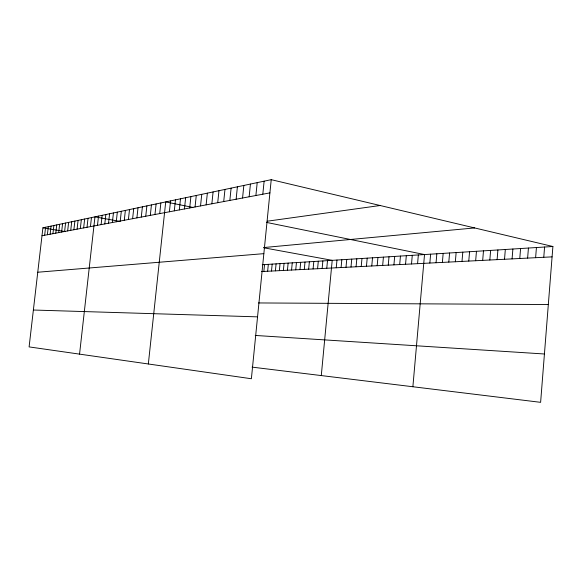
<?xml version="1.0" encoding="UTF-8"?>
<svg xmlns="http://www.w3.org/2000/svg" width="582" height="582" viewBox="0 0 582 582"><rect width="100%" height="100%" fill="white"/><g stroke="black" fill="none" stroke-linecap="round" stroke-linejoin="round"><path stroke-width="0.87" d="M543.77 257.288L544.585 247.023M271.227 179.671L251.38 378.744L29.1 346.901L42.908 227.817L271.227 179.671L552.9 246.506L540.62 402.329L252.064 367.126M519.777 258.503L520.584 248.529M527.619 258.102L528.434 248.041M535.615 257.702L536.429 247.539M497.108 259.645L497.908 249.947M504.521 259.274L505.329 249.489M512.08 258.888L512.888 249.009M468.772 261.078L469.565 251.73M475.661 260.729L476.462 251.293M482.682 260.38L483.482 250.857M489.833 260.016L490.633 250.406M448.802 262.089L449.595 252.981M455.342 261.762L456.135 252.566M461.999 261.42L462.792 252.152M412.878 386.746L424.525 254.552L266.694 222.455M429.851 263.049L430.629 254.167M436.063 262.737L436.842 253.781M442.378 262.417L443.164 253.381M399.688 264.57L400.452 256.058M405.552 264.279L406.316 255.694M411.51 263.973L412.282 255.316M417.578 263.668L418.349 254.938M377.18 265.712L377.929 257.47M382.665 265.436L383.422 257.128M388.245 265.152L389.009 256.778M393.919 264.861L394.683 256.422M350.997 267.036L351.739 259.114M356.075 266.774L356.817 258.794M361.226 266.52L361.968 258.473M366.456 266.25L367.206 258.146M371.774 265.981L372.524 257.811M321.286 375.572L332.206 260.336L263.711 247.779M336.243 267.778L336.978 260.038M341.088 267.538L341.823 259.732M346.006 267.284L346.741 259.427M304.291 269.393L305.004 262.038M308.656 269.175L309.369 261.769M313.087 268.949L313.807 261.493M317.583 268.724L318.303 261.209M322.144 268.491L322.865 260.925M326.778 268.258L327.499 260.634M283.369 270.455L284.06 263.355M287.435 270.244L288.134 263.1M291.56 270.041L292.259 262.838M295.743 269.83L296.449 262.577M299.985 269.612L300.698 262.315M263.842 271.438L264.526 264.577M267.64 271.248L268.331 264.337M271.496 271.052L272.18 264.097M275.395 270.856L276.086 263.857M279.353 270.659L280.051 263.602M242.563 198.018L243.836 185.447M249.147 196.781L250.435 184.058M255.898 195.508L257.2 182.632M262.817 194.206L264.126 181.169M223.714 201.568L224.965 189.426M229.846 200.412L231.105 188.132M236.132 199.226L237.398 186.807M195.057 206.959L196.265 195.479M200.535 205.926L201.75 194.323M206.13 204.871L207.359 193.144M211.863 203.795L213.092 191.929M217.719 202.696L218.963 190.692M174.294 210.859L175.466 199.866M179.321 209.92L180.5 198.804M184.45 208.953L185.643 197.72M189.696 207.963L190.896 196.614M150.309 215.376L151.436 204.929M154.958 214.503L156.1 203.947M159.708 213.609L160.858 202.943M148.337 363.983L165.717 201.918L192.904 207.447M169.377 211.79L170.541 200.906M124.279 220.272L125.363 210.429M128.411 219.494L129.502 209.556M132.616 218.701L133.715 208.669M136.908 217.894L138.014 207.759M141.28 217.071L142.401 206.836M145.747 216.235L146.875 205.897M101.108 224.63L102.148 215.325M104.789 223.939L105.837 214.547M108.543 223.233L109.598 213.754M112.37 222.513L113.432 212.947M116.262 221.778L117.331 212.124M120.234 221.036L121.311 211.281M77.086 229.148L78.075 220.396M80.338 228.537L81.335 219.712M83.648 227.918L84.652 219.014M87.016 227.286L88.028 218.301M90.443 226.638L91.461 217.573M79.552 354.125L94.961 216.839L120.001 221.429M97.485 225.314L98.518 216.089M52.933 233.695L53.879 225.503M55.785 233.156L56.73 224.899M58.673 232.611L59.633 224.288M61.619 232.058L62.58 223.67M64.609 231.498L65.577 223.037M67.65 230.923L68.625 222.389M70.742 230.341L71.717 221.742M73.885 229.752L74.874 221.073M44.661 235.252L45.585 227.249M47.375 234.742L48.306 226.674M50.132 234.219L51.071 226.092M41.984 235.754L269.917 192.875M267.131 221.218L380.126 205.511M263.784 247.546L474.621 227.933M37.757 272.231L263.85 253.657M262.278 264.723L552.9 246.506M261.594 271.554L552.085 256.866M258.466 302.946L548.324 304.532M33.378 310.024L257.55 316.855M255.222 335.443L544.425 353.987M42.908 227.817L65.46 231.643"/></g></svg>
